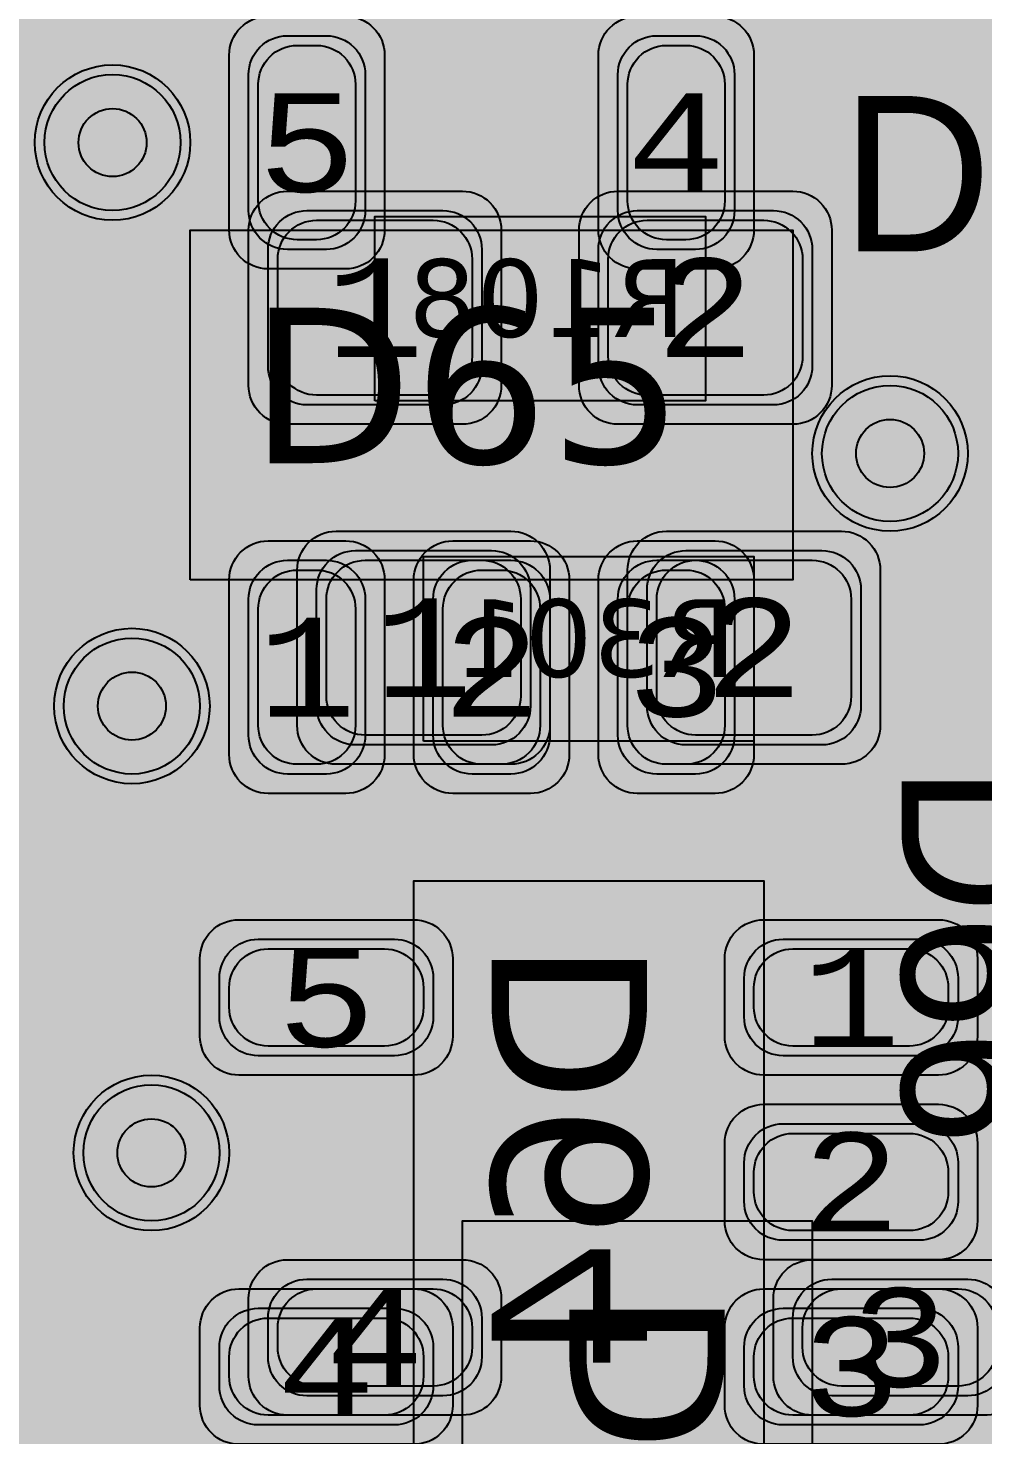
# Model space of a CAD drawing. Extents: x -28 to 199, y -61 to 255.
# Drawn here: x 96.87 to 101.78, y 151.45 to 158.69 of the extents above; entities that cross this region are included whole.
import ezdxf
from ezdxf.enums import TextEntityAlignment as Align

# ---------------------------------------------------------------- set-up
doc = ezdxf.new("R2010")
doc.units = 0
doc.header["$MEASUREMENT"] = 0
for name, color, linetype in [('ASSEMBLY_OUTLINES_BTM', 191, 'CONTINUOUS'), ('ASSEMBLY_OUTLINES_TOP', 102, 'CONTINUOUS'), ('ASSEMBLY_PART_NUMBERS_BTM', 191, 'CONTINUOUS'), ('ASSEMBLY_PART_NUMBERS_TOP', 102, 'CONTINUOUS'), ('ASSEMBLY_REF_DES_BTM', 191, 'CONTINUOUS'), ('ASSEMBLY_REF_DES_TOP', 102, 'CONTINUOUS'), ('DRILL_DRAWING', 21, 'CONTINUOUS'), ('GENERATED_SILKSCREEN_BTM', 255, 'CONTINUOUS'), ('GENERATED_SILKSCREEN_TOP', 140, 'CONTINUOUS'), ('PART_PADS_SMD_BTM', 10, 'CONTINUOUS'), ('PART_PADS_SMD_TOP', 150, 'CONTINUOUS'), ('PIN_NUMBERS_BTM', 8, 'CONTINUOUS'), ('PIN_NUMBERS_TOP', 8, 'CONTINUOUS'), ('PLACEMENT_OUTLINES_BTM', 222, 'CONTINUOUS'), ('PLACEMENT_OUTLINES_TOP', 130, 'CONTINUOUS'), ('PLANE_SHAPES_LAYER_2', 230, 'CONTINUOUS'), ('PLANE_SHAPES_LAYER_3', 81, 'CONTINUOUS'), ('SILKSCREEN_OUTLINES_BTM', 211, 'CONTINUOUS'), ('SILKSCREEN_OUTLINES_TOP', 150, 'CONTINUOUS'), ('SILKSCREEN_REF_DES_TOP', 150, 'CONTINUOUS'), ('SOLDERMASK_PADS_BTM', 12, 'CONTINUOUS'), ('SOLDERMASK_PADS_TOP', 180, 'CONTINUOUS'), ('SOLDERPASTE_PADS_BTM', 12, 'CONTINUOUS'), ('SOLDERPASTE_PADS_TOP', 180, 'CONTINUOUS'), ('TRACES_LAYER_BOTTOM', 10, 'CONTINUOUS'), ('TRACES_LAYER_TOP', 150, 'CONTINUOUS'), ('VIA_HOLES_LAYER_2', 30, 'CONTINUOUS'), ('VIA_HOLES_LAYER_3', 30, 'CONTINUOUS'), ('VIA_HOLES_LAYER_BOTTOM', 30, 'CONTINUOUS'), ('VIA_HOLES_LAYER_TOP', 30, 'CONTINUOUS'), ('VIA_PADS_LAYER_2', 230, 'CONTINUOUS'), ('VIA_PADS_LAYER_3', 81, 'CONTINUOUS'), ('VIA_PADS_LAYER_BOTTOM', 10, 'CONTINUOUS'), ('VIA_PADS_LAYER_TOP', 150, 'CONTINUOUS')]:
    doc.layers.add(name, color=color, linetype=linetype)
doc.styles.add('COURIER_NEW', font='COUR.TTF')
doc.styles.add('VERDANA', font='verdana.TTF')
doc.styles.add('VERIBEST_GERBER_0', font='txt')

msp = doc.modelspace()

# ---------------------------------------------------------------- hatches: boundary and pattern name
at = {"layer": 'PLANE_SHAPES_LAYER_2'}
h = msp.add_hatch(color=256, dxfattribs=at)
h.paths.add_polyline_path([(169.5, 129.25), (149.5, 129.25), (142.25, 122), (142.25, 90.5), (147.5, 90.5), (147.5, 80), (154, 80), (154, 69.25), (131.75, 69.25), (131.75, 73.25), (121.25, 73.25), (121.25, 81), (110.5, 81), (110.5, 125.75), (106.5, 125.75), (106.5, 128.75), (93.5, 128.75), (93.5, 120.25), (91.75, 120.25), (91.75, 121.5), (80, 121.5), (80, 118.25), (73.25, 118.25), (73.25, 124.5), (67.5, 124.5), (67.5, 128), (57.75, 128), (57.75, 120.25), (55.25, 120.25), (55.25, 121.5), (47.5, 121.5), (47.5, 119), (35, 119), (35, 134.75), (32.75, 134.75), (32.75, 159.75), (29.25, 159.75), (29.25, 175.25), (22.5, 175.25), (22.5, 195.25), (17.25, 195.25), (17.25, 198), (22.5, 198), (22.5, 216.5), (40.25, 216.5), (40.25, 235.5), (54.5, 235.5), (54.5, 254), (87.25, 254), (87.25, 236.25), (86.25, 236.25), (86.25, 228.75), (81, 228.75), (81, 218.75), (95.25, 218.75), (95.25, 194.5), (87, 194.5), (87, 172), (131.1, 172), (131.1, 208.75), (115.5, 208.75), (115.5, 213.75), (106.75, 213.75), (106.75, 218.75), (110.25, 222.25), (110.25, 226.25), (142.5, 226.25), (142.5, 221.5), (160.5, 221.5), (160.5, 240.75), (169.5, 240.75)])
h.paths.add_polyline_path([(35.5, 149.5), (41.75, 149.5), (41.75, 152), (39.25, 152), (39.25, 154), (37.75, 154), (37.75, 152), (35.5, 152)], flags=16)
h.paths.add_polyline_path([(37.5, 125.75), (37.5, 128.75), (42.75, 128.75), (42.75, 125.75)], flags=16)
h.paths.add_polyline_path([(52, 127.75), (52, 130.75), (54.25, 130.75), (54.25, 127.75)], flags=16)
h.paths.add_polyline_path([(50.75, 219.5), (50.75, 226.5), (71.75, 226.5), (71.75, 219.5)], flags=16)
h.paths.add_polyline_path([(66.5, 150.75), (66.5, 177.5), (72.25, 177.5), (72.25, 150.75)], flags=16)
h.paths.add_polyline_path([(47.25, 185.25), (73, 185.25), (73, 188.25), (70.25, 188.25), (70.25, 191), (47.25, 191)], flags=16)
h.paths.add_polyline_path([(84.5, 208), (84.5, 212.75), (85, 212.75), (85, 208)], flags=16)
h.paths.add_polyline_path([(61.5, 137.25), (87.75, 137.25), (87.75, 140.5), (84.75, 140.5), (84.75, 143), (61.5, 143)], flags=16)
h.paths.add_polyline_path([(88.75, 127), (88.75, 130), (91, 130), (91, 127)], flags=16)
h.paths.add_polyline_path([(85.5, 130.25), (85.5, 132.5), (91, 132.5), (91, 130.25)], flags=16)
h.paths.add_polyline_path([(108.75, 142.25), (135.75, 142.25), (135.75, 145.75), (132.25, 145.75), (132.25, 149), (108.75, 149)], flags=16)
h.paths.add_polyline_path([(114.25, 126.75), (140.75, 126.75), (140.75, 129.75), (137.25, 129.75), (137.25, 133), (114.25, 133)], flags=16)
h.paths.add_polyline_path([(155.25, 180.25), (166.25, 180.25), (166.25, 186.25), (152.25, 186.25), (152.25, 183), (155.25, 183)], flags=16)
at = {"layer": 'PLANE_SHAPES_LAYER_3'}
h = msp.add_hatch(color=256, dxfattribs=at)
h.paths.add_polyline_path([(169.5, 129.25), (149.5, 129.25), (142.25, 122), (142.25, 90.5), (147.5, 90.5), (147.5, 80), (154, 80), (154, 69.25), (131.75, 69.25), (131.75, 73.25), (121.25, 73.25), (121.25, 81), (110.5, 81), (110.5, 125.75), (106.5, 125.75), (106.5, 128.75), (93.5, 128.75), (93.5, 120.25), (91.75, 120.25), (91.75, 121.5), (80, 121.5), (80, 118.25), (73.25, 118.25), (73.25, 124.5), (67.5, 124.5), (67.5, 127.75), (58.25, 127.75), (58.25, 130.25), (88.75, 130.25), (88.75, 127), (91, 127), (91, 132.5), (55, 132.5), (55, 131.25), (52, 131.25), (52, 127.75), (55, 127.75), (55, 127.25), (57.75, 127.25), (57.75, 120.25), (55.25, 120.25), (55.25, 121.5), (47.5, 121.5), (47.5, 119), (35, 119), (35, 134.75), (32.75, 134.75), (32.75, 159.75), (29.25, 159.75), (29.25, 175.25), (22.5, 175.25), (22.5, 195.25), (17.25, 195.25), (17.25, 198), (22.5, 198), (22.5, 216.5), (40.25, 216.5), (40.25, 235.5), (54.5, 235.5), (54.5, 254), (87.25, 254), (87.25, 236.25), (86.25, 236.25), (86.25, 228.75), (81, 228.75), (81, 218.75), (95.25, 218.75), (95.25, 194.5), (87, 194.5), (87, 172), (131.1, 172), (131.1, 208.75), (115.5, 208.75), (115.5, 213.75), (106.75, 213.75), (106.75, 218.75), (110.25, 222.25), (110.25, 226.25), (142.5, 226.25), (142.5, 221.5), (160.5, 221.5), (160.5, 240.75), (169.5, 240.75)])
h.paths.add_polyline_path([(35.5, 149.5), (41.75, 149.5), (41.75, 152), (39.25, 152), (39.25, 154), (37.75, 154), (37.75, 152), (35.5, 152)], flags=16)
h.paths.add_polyline_path([(37.5, 125.75), (37.5, 128.75), (42.75, 128.75), (42.75, 125.75)], flags=16)
h.paths.add_polyline_path([(50.75, 219.5), (50.75, 226.5), (71.75, 226.5), (71.75, 219.5)], flags=16)
h.paths.add_polyline_path([(66.5, 150.75), (66.5, 177.5), (72.25, 177.5), (72.25, 150.75)], flags=16)
h.paths.add_polyline_path([(47.25, 185.25), (73, 185.25), (73, 188.25), (70.25, 188.25), (70.25, 191), (47.25, 191)], flags=16)
h.paths.add_polyline_path([(84.5, 208), (84.5, 212.75), (85, 212.75), (85, 208)], flags=16)
h.paths.add_polyline_path([(61.5, 137.25), (87.75, 137.25), (87.75, 140.5), (84.75, 140.5), (84.75, 143), (61.5, 143)], flags=16)
h.paths.add_polyline_path([(108.75, 142.25), (135.75, 142.25), (135.75, 145.75), (132.25, 145.75), (132.25, 149), (108.75, 149)], flags=16)
h.paths.add_polyline_path([(114.25, 126.75), (140.75, 126.75), (140.75, 129.75), (137.25, 129.75), (137.25, 133), (114.25, 133)], flags=16)
h.paths.add_polyline_path([(155.25, 180.25), (166.25, 180.25), (166.25, 186.25), (152.25, 186.25), (152.25, 183), (155.25, 183)], flags=16)
at = {"layer": 'VIA_HOLES_LAYER_2'}
h = msp.add_hatch(color=256, dxfattribs=at)
edge = h.paths.add_edge_path()
edge.add_arc((97.3, 158.1), 0.175, 0, 360)
h = msp.add_hatch(color=256, dxfattribs=at)
edge = h.paths.add_edge_path()
edge.add_arc((101.3, 156.5), 0.175, 0, 360)
h = msp.add_hatch(color=256, dxfattribs=at)
edge = h.paths.add_edge_path()
edge.add_arc((97.4, 155.2), 0.175, 0, 360)
h = msp.add_hatch(color=256, dxfattribs=at)
edge = h.paths.add_edge_path()
edge.add_arc((97.5, 152.9), 0.175, 0, 360)
at = {"layer": 'VIA_HOLES_LAYER_3'}
h = msp.add_hatch(color=256, dxfattribs=at)
edge = h.paths.add_edge_path()
edge.add_arc((97.3, 158.1), 0.175, 0, 360)
h = msp.add_hatch(color=256, dxfattribs=at)
edge = h.paths.add_edge_path()
edge.add_arc((101.3, 156.5), 0.175, 0, 360)
h = msp.add_hatch(color=256, dxfattribs=at)
edge = h.paths.add_edge_path()
edge.add_arc((97.4, 155.2), 0.175, 0, 360)
h = msp.add_hatch(color=256, dxfattribs=at)
edge = h.paths.add_edge_path()
edge.add_arc((97.5, 152.9), 0.175, 0, 360)
at = {"layer": 'VIA_HOLES_LAYER_BOTTOM'}
h = msp.add_hatch(color=256, dxfattribs=at)
edge = h.paths.add_edge_path()
edge.add_arc((97.3, 158.1), 0.175, 0, 360)
h = msp.add_hatch(color=256, dxfattribs=at)
edge = h.paths.add_edge_path()
edge.add_arc((101.3, 156.5), 0.175, 0, 360)
h = msp.add_hatch(color=256, dxfattribs=at)
edge = h.paths.add_edge_path()
edge.add_arc((97.4, 155.2), 0.175, 0, 360)
h = msp.add_hatch(color=256, dxfattribs=at)
edge = h.paths.add_edge_path()
edge.add_arc((97.5, 152.9), 0.175, 0, 360)
at = {"layer": 'VIA_HOLES_LAYER_TOP'}
h = msp.add_hatch(color=256, dxfattribs=at)
edge = h.paths.add_edge_path()
edge.add_arc((97.3, 158.1), 0.175, 0, 360)
h = msp.add_hatch(color=256, dxfattribs=at)
edge = h.paths.add_edge_path()
edge.add_arc((101.3, 156.5), 0.175, 0, 360)
h = msp.add_hatch(color=256, dxfattribs=at)
edge = h.paths.add_edge_path()
edge.add_arc((97.4, 155.2), 0.175, 0, 360)
h = msp.add_hatch(color=256, dxfattribs=at)
edge = h.paths.add_edge_path()
edge.add_arc((97.5, 152.9), 0.175, 0, 360)

# ---------------------------------------------------------------- linework, layer by layer
at = {"layer": 'ASSEMBLY_OUTLINES_BTM'}
for points in [[(98.65, 156.77), (98.65, 157.72), (100.35, 157.72), (100.35, 156.77)], [(98.9, 155.02), (98.9, 155.97), (100.6, 155.97), (100.6, 155.02)]]:
    msp.add_lwpolyline(points, close=True, dxfattribs=at)
at = {"layer": 'ASSEMBLY_OUTLINES_BTM', "const_width": 0.1}
msp.add_lwpolyline([(98.85, 151.2), (98.85, 154.3), (100.65, 154.3), (100.65, 151.2)], close=True, dxfattribs=at)
at = {"layer": 'ASSEMBLY_OUTLINES_TOP', "const_width": 0.1}
for points in [[(97.7, 155.85), (97.7, 157.65), (100.8, 157.65), (100.8, 155.85)], [(99.1, 149.45), (99.1, 152.55), (100.9, 152.55), (100.9, 149.45)]]:
    msp.add_lwpolyline(points, close=True, dxfattribs=at)
at = {"layer": 'GENERATED_SILKSCREEN_BTM', "const_width": 0.15}
for points in [[(99.783844, 157.720005, 1.1642e-05), (99.783836, 157.719995), (99.216164, 157.719995, 1.1642e-05), (99.216156, 157.720005), (99.783844, 157.720005)], [(99.792098, 156.769995), (99.207902, 156.769995, 1.22306e-05), (99.207911, 156.770005), (99.792089, 156.770005, 1.22306e-05), (99.792098, 156.769995)], [(100.033844, 155.970005, 1.1642e-05), (100.033836, 155.969995), (99.466164, 155.969995, 1.1642e-05), (99.466156, 155.970005), (100.033844, 155.970005)], [(100.042098, 155.019995), (99.457902, 155.019995, 1.22306e-05), (99.457911, 155.020005), (100.042089, 155.020005, 1.22306e-05), (100.042098, 155.019995)], [(100.650005, 154.056176, 9.7912e-06), (100.649995, 154.056172), (100.649995, 154.299995), (98.850005, 154.299995), (98.850005, 154.056172, 9.7912e-06), (98.849995, 154.056176), (98.849995, 154.3, -0.4142135624), (98.85, 154.300005), (100.65, 154.300005, -0.4142135624), (100.650005, 154.3), (100.650005, 154.056176)], [(98.850005, 152.156172, 9.7912e-06), (98.849995, 152.156176), (98.849995, 153.343824, 9.7912e-06), (98.850005, 153.343828), (98.850005, 152.156172)], [(100.650005, 153.106176, 9.7912e-06), (100.649995, 153.106172), (100.649995, 153.343828, 9.7912e-06), (100.650005, 153.343824), (100.650005, 153.106176)], [(100.650005, 152.156176, 9.7912e-06), (100.649995, 152.156172), (100.649995, 152.393828, 9.7912e-06), (100.650005, 152.393824), (100.650005, 152.156176)], [(100.650005, 151.2, -0.4142135624), (100.65, 151.199995), (98.85, 151.199995, -0.4142135624), (98.849995, 151.2), (98.849995, 151.443824, 9.7912e-06), (98.850005, 151.443828), (98.850005, 151.200005), (100.649995, 151.200005), (100.649995, 151.443828, 9.7912e-06), (100.650005, 151.443824), (100.650005, 151.2)]]:
    msp.add_lwpolyline(points, format="xyb", dxfattribs=at)
for points in [[(101.842, 153.9704), (101.8436, 153.9648), (101.8428, 153.9592), (101.8396, 153.9544), (101.8348, 153.9512), (101.8292, 153.9496), (101.8236, 153.9488), (101.8188, 153.9504), (101.8148, 153.9552), (101.3836, 154.7224), (101.382, 154.7264), (101.382, 154.7296), (101.382, 154.7328), (101.3836, 154.736), (101.386, 154.7408), (101.3892, 154.744), (101.3932, 154.7456), (101.3972, 154.7464), (101.9372, 154.7464)], [(101.9372, 154.7136), (101.4244, 154.7136), (101.842, 153.9704)]]:
    msp.add_lwpolyline(points, dxfattribs=at)
at = {"layer": 'GENERATED_SILKSCREEN_TOP', "const_width": 0.15}
for points in [[(101.588, 158.3232), (101.584, 158.3248), (101.5808, 158.3256), (101.5776, 158.3264), (101.1728, 158.3264), (101.1672, 158.3248), (101.1624, 158.3208), (101.1584, 158.316), (101.1568, 158.3104), (101.1568, 157.5424), (101.1584, 157.536), (101.1624, 157.532), (101.1672, 157.5272), (101.1728, 157.5264), (101.5776, 157.5264), (101.5808, 157.5264), (101.5824, 157.5272), (101.584, 157.528), (101.588, 157.5296), (101.7232, 157.6392), (101.7256, 157.6424), (101.7264, 157.644), (101.728, 157.648), (101.7288, 157.652), (101.7288, 158.2008), (101.728, 158.2048), (101.7264, 158.2072), (101.7264, 158.2096), (101.7256, 158.2104), (101.724, 158.2112), (101.7232, 158.2128), (101.588, 158.3232)], [(101.1904, 158.2936), (101.572, 158.2936), (101.6968, 158.1928), (101.6968, 157.66), (101.572, 157.5592), (101.1904, 157.5592), (101.1904, 158.2936)], [(102.1472, 154.7924), (101.3792, 154.7924), (101.3728, 154.7908), (101.3688, 154.786), (101.3648, 154.782), (101.3632, 154.7764), (101.3632, 154.3716), (101.3632, 154.3684), (101.364, 154.3668), (101.3648, 154.3644), (101.3664, 154.3612), (101.476, 154.226), (101.4792, 154.2236), (101.4808, 154.2228), (101.4848, 154.2212), (101.4888, 154.2204), (102.0376, 154.2204)], [(102.1304, 154.7588), (102.1304, 154.3772), (102.0296, 154.2524), (101.4968, 154.2524), (101.396, 154.3772), (101.396, 154.7588), (102.1304, 154.7588)], [(102.0296, 154.0028), (101.7424, 154.0028), (101.8312, 153.894), (101.832, 153.8908), (101.8328, 153.8892), (101.8328, 153.8884), (101.8336, 153.8884), (101.8344, 153.8844), (101.8344, 153.6148), (101.8336, 153.6116), (101.8328, 153.6108), (101.8328, 153.61), (101.832, 153.6076), (101.8312, 153.6044), (101.7224, 153.47), (101.7208, 153.4692), (101.7192, 153.4676), (101.7184, 153.4668), (101.7168, 153.4668), (101.7112, 153.4652), (101.7088, 153.4644), (101.4888, 153.4644), (101.4848, 153.4652), (101.4816, 153.4668), (101.4784, 153.4676), (101.476, 153.47), (101.3664, 153.6044), (101.3648, 153.6084), (101.364, 153.6092), (101.364, 153.6108), (101.364, 153.6124), (101.3632, 153.6132), (101.3632, 153.6148), (101.3632, 153.8844), (101.364, 153.8876), (101.3648, 153.8908), (101.3664, 153.894), (101.476, 154.0284), (101.4776, 154.03), (101.4784, 154.0316), (101.4808, 154.0332), (101.4864, 154.0348), (101.4888, 154.0356), (102.0376, 154.0356)], [(101.7008, 154.0028), (101.4968, 154.0028), (101.396, 153.8796), (101.396, 153.6212), (101.4968, 153.4964), (101.7008, 153.4964), (101.8024, 153.6212), (101.8024, 153.8796), (101.7008, 154.0028)], [(102.0296, 153.2468), (101.7424, 153.2468), (101.8312, 153.138), (101.832, 153.1348), (101.8328, 153.1332), (101.8328, 153.1324), (101.8336, 153.1324), (101.8344, 153.1284), (101.8344, 152.8588), (101.8336, 152.8556), (101.8328, 152.8548), (101.8328, 152.854), (101.832, 152.8516), (101.8312, 152.8484), (101.7224, 152.714), (101.7208, 152.7132), (101.7192, 152.7116), (101.7184, 152.7108), (101.7168, 152.7108), (101.7112, 152.7092), (101.7088, 152.7084), (101.4888, 152.7084), (101.4848, 152.7092), (101.4816, 152.7108), (101.4784, 152.7116), (101.476, 152.714), (101.3664, 152.8484), (101.3648, 152.8524), (101.364, 152.8532), (101.364, 152.8548), (101.364, 152.8564), (101.3632, 152.8572), (101.3632, 152.8588), (101.3632, 153.1284), (101.364, 153.1316), (101.3648, 153.1348), (101.3664, 153.138), (101.476, 153.2724), (101.4776, 153.274), (101.4784, 153.2756), (101.4808, 153.2772), (101.4864, 153.2788), (101.4888, 153.2796), (102.0376, 153.2796)], [(101.7008, 153.2468), (101.4968, 153.2468), (101.396, 153.1236), (101.396, 152.8652), (101.4968, 152.7404), (101.7008, 152.7404), (101.8024, 152.8652), (101.8024, 153.1236), (101.7008, 153.2468)]]:
    msp.add_lwpolyline(points, dxfattribs=at)
for points in [[(97.943828, 157.649995), (97.700005, 157.649995), (97.700005, 155.850005), (97.943828, 155.850005, 9.7912e-06), (97.943824, 155.849995), (97.7, 155.849995, -0.4142135624), (97.699995, 155.85), (97.699995, 157.65, -0.4142135624), (97.7, 157.650005), (97.943824, 157.650005, 9.7912e-06), (97.943828, 157.649995)], [(99.843828, 157.649995), (98.656172, 157.649995, 9.7912e-06), (98.656176, 157.650005), (99.843824, 157.650005, 9.7912e-06), (99.843828, 157.649995)], [(100.800005, 155.85, -0.4142135624), (100.8, 155.849995), (100.556176, 155.849995, 9.7912e-06), (100.556172, 155.850005), (100.799995, 155.850005), (100.799995, 157.649995), (100.556172, 157.649995, 9.7912e-06), (100.556176, 157.650005), (100.8, 157.650005, -0.4142135624), (100.800005, 157.65), (100.800005, 155.85)], [(98.893828, 155.850005, 9.7912e-06), (98.893824, 155.849995), (98.656176, 155.849995, 9.7912e-06), (98.656172, 155.850005), (98.893828, 155.850005)], [(99.843828, 155.850005, 9.7912e-06), (99.843824, 155.849995), (99.606176, 155.849995, 9.7912e-06), (99.606172, 155.850005), (99.843828, 155.850005)], [(100.900005, 152.306176, 9.7912e-06), (100.899995, 152.306172), (100.899995, 152.549995), (99.100005, 152.549995), (99.100005, 152.306172, 9.7912e-06), (99.099995, 152.306176), (99.099995, 152.55, -0.4142135624), (99.1, 152.550005), (100.9, 152.550005, -0.4142135624), (100.900005, 152.55), (100.900005, 152.306176)], [(99.100005, 150.406172, 9.7912e-06), (99.099995, 150.406176), (99.099995, 151.593824, 9.7912e-06), (99.100005, 151.593828), (99.100005, 150.406172)], [(100.900005, 151.356176, 9.7912e-06), (100.899995, 151.356172), (100.899995, 151.593828, 9.7912e-06), (100.900005, 151.593824), (100.900005, 151.356176)]]:
    msp.add_lwpolyline(points, format="xyb", dxfattribs=at)
at = {"layer": 'PART_PADS_SMD_BTM'}
for points in [[(98.1, 157.55, -0.4142135624), (98.3, 157.75), (99, 157.75, -0.4142135624), (99.2, 157.55), (99.2, 156.95, -0.4142135624), (99, 156.75), (98.3, 156.75, -0.4142135624), (98.1, 156.95)], [(99.8, 157.55, -0.4142135624), (100, 157.75), (100.7, 157.75, -0.4142135624), (100.9, 157.55), (100.9, 156.95, -0.4142135624), (100.7, 156.75), (100, 156.75, -0.4142135624), (99.8, 156.95)], [(98.35, 155.8, -0.4142135624), (98.55, 156), (99.25, 156, -0.4142135624), (99.45, 155.8), (99.45, 155.2, -0.4142135624), (99.25, 155), (98.55, 155, -0.4142135624), (98.35, 155.2)], [(100.05, 155.8, -0.4142135624), (100.25, 156), (100.95, 156, -0.4142135624), (101.15, 155.8), (101.15, 155.2, -0.4142135624), (100.95, 155), (100.25, 155, -0.4142135624), (100.05, 155.2)], [(98.95, 153.6, -0.4142135624), (98.75, 153.4), (98.05, 153.4, -0.4142135624), (97.85, 153.6), (97.85, 153.8, -0.4142135624), (98.05, 154), (98.75, 154, -0.4142135624), (98.95, 153.8)], [(101.65, 153.6, -0.4142135624), (101.45, 153.4), (100.75, 153.4, -0.4142135624), (100.55, 153.6), (100.55, 153.8, -0.4142135624), (100.75, 154), (101.45, 154, -0.4142135624), (101.65, 153.8)], [(101.65, 152.65, -0.4142135624), (101.45, 152.45), (100.75, 152.45, -0.4142135624), (100.55, 152.65), (100.55, 152.85, -0.4142135624), (100.75, 153.05), (101.45, 153.05, -0.4142135624), (101.65, 152.85)], [(98.95, 151.7, -0.4142135624), (98.75, 151.5), (98.05, 151.5, -0.4142135624), (97.85, 151.7), (97.85, 151.9, -0.4142135624), (98.05, 152.1), (98.75, 152.1, -0.4142135624), (98.95, 151.9)], [(101.65, 151.7, -0.4142135624), (101.45, 151.5), (100.75, 151.5, -0.4142135624), (100.55, 151.7), (100.55, 151.9, -0.4142135624), (100.75, 152.1), (101.45, 152.1, -0.4142135624), (101.65, 151.9)]]:
    msp.add_lwpolyline(points, format="xyb", close=True, dxfattribs=at)
at = {"layer": 'PART_PADS_SMD_TOP'}
for points in [[(98.2, 157.55, -0.4142135624), (98, 157.75), (98, 158.45, -0.4142135624), (98.2, 158.65), (98.4, 158.65, -0.4142135624), (98.6, 158.45), (98.6, 157.75, -0.4142135624), (98.4, 157.55)], [(100.1, 157.55, -0.4142135624), (99.9, 157.75), (99.9, 158.45, -0.4142135624), (100.1, 158.65), (100.3, 158.65, -0.4142135624), (100.5, 158.45), (100.5, 157.75, -0.4142135624), (100.3, 157.55)], [(98.2, 154.85, -0.4142135624), (98, 155.05), (98, 155.75, -0.4142135624), (98.2, 155.95), (98.4, 155.95, -0.4142135624), (98.6, 155.75), (98.6, 155.05, -0.4142135624), (98.4, 154.85)], [(99.15, 154.85, -0.4142135624), (98.95, 155.05), (98.95, 155.75, -0.4142135624), (99.15, 155.95), (99.35, 155.95, -0.4142135624), (99.55, 155.75), (99.55, 155.05, -0.4142135624), (99.35, 154.85)], [(100.1, 154.85, -0.4142135624), (99.9, 155.05), (99.9, 155.75, -0.4142135624), (100.1, 155.95), (100.3, 155.95, -0.4142135624), (100.5, 155.75), (100.5, 155.05, -0.4142135624), (100.3, 154.85)], [(99.2, 151.85, -0.4142135624), (99, 151.65), (98.3, 151.65, -0.4142135624), (98.1, 151.85), (98.1, 152.05, -0.4142135624), (98.3, 152.25), (99, 152.25, -0.4142135624), (99.2, 152.05)], [(101.9, 151.85, -0.4142135624), (101.7, 151.65), (101, 151.65, -0.4142135624), (100.8, 151.85), (100.8, 152.05, -0.4142135624), (101, 152.25), (101.7, 152.25, -0.4142135624), (101.9, 152.05)]]:
    msp.add_lwpolyline(points, format="xyb", close=True, dxfattribs=at)
at = {"layer": 'PLACEMENT_OUTLINES_BTM'}
for points in [[(98.65, 156.77), (98.65, 157.72), (100.35, 157.72), (100.35, 156.77)], [(98.9, 155.02), (98.9, 155.97), (100.6, 155.97), (100.6, 155.02)], [(98.85, 151.2), (98.85, 154.3), (100.65, 154.3), (100.65, 151.2)]]:
    msp.add_lwpolyline(points, close=True, dxfattribs=at)
at = {"layer": 'PLACEMENT_OUTLINES_TOP'}
for points in [[(97.7, 155.85), (97.7, 157.65), (100.8, 157.65), (100.8, 155.85)], [(99.1, 149.45), (99.1, 152.55), (100.9, 152.55), (100.9, 149.45)]]:
    msp.add_lwpolyline(points, close=True, dxfattribs=at)
at = {"layer": 'SILKSCREEN_OUTLINES_BTM'}
for points in [[(98.65, 156.77), (98.65, 157.72), (100.35, 157.72), (100.35, 156.77)], [(98.9, 155.02), (98.9, 155.97), (100.6, 155.97), (100.6, 155.02)], [(98.85, 151.2), (98.85, 154.3), (100.65, 154.3), (100.65, 151.2)]]:
    msp.add_lwpolyline(points, close=True, dxfattribs=at)
at = {"layer": 'SILKSCREEN_OUTLINES_TOP'}
for points in [[(97.7, 155.85), (97.7, 157.65), (100.8, 157.65), (100.8, 155.85)], [(99.1, 149.45), (99.1, 152.55), (100.9, 152.55), (100.9, 149.45)]]:
    msp.add_lwpolyline(points, close=True, dxfattribs=at)
at = {"layer": 'SOLDERMASK_PADS_BTM'}
for points in [[(98, 157.65, -0.4142135624), (98.2, 157.85), (99.1, 157.85, -0.4142135624), (99.3, 157.65), (99.3, 156.85, -0.4142135624), (99.1, 156.65), (98.2, 156.65, -0.4142135624), (98, 156.85)], [(99.7, 157.65, -0.4142135624), (99.9, 157.85), (100.8, 157.85, -0.4142135624), (101, 157.65), (101, 156.85, -0.4142135624), (100.8, 156.65), (99.9, 156.65, -0.4142135624), (99.7, 156.85)], [(98.25, 155.9, -0.4142135624), (98.45, 156.1), (99.35, 156.1, -0.4142135624), (99.55, 155.9), (99.55, 155.1, -0.4142135624), (99.35, 154.9), (98.45, 154.9, -0.4142135624), (98.25, 155.1)], [(99.95, 155.9, -0.4142135624), (100.15, 156.1), (101.05, 156.1, -0.4142135624), (101.25, 155.9), (101.25, 155.1, -0.4142135624), (101.05, 154.9), (100.15, 154.9, -0.4142135624), (99.95, 155.1)], [(99.05, 153.5, -0.4142135624), (98.85, 153.3), (97.95, 153.3, -0.4142135624), (97.75, 153.5), (97.75, 153.9, -0.4142135624), (97.95, 154.1), (98.85, 154.1, -0.4142135624), (99.05, 153.9)], [(101.75, 153.5, -0.4142135624), (101.55, 153.3), (100.65, 153.3, -0.4142135624), (100.45, 153.5), (100.45, 153.9, -0.4142135624), (100.65, 154.1), (101.55, 154.1, -0.4142135624), (101.75, 153.9)], [(101.75, 152.55, -0.4142135624), (101.55, 152.35), (100.65, 152.35, -0.4142135624), (100.45, 152.55), (100.45, 152.95, -0.4142135624), (100.65, 153.15), (101.55, 153.15, -0.4142135624), (101.75, 152.95)], [(99.05, 151.6, -0.4142135624), (98.85, 151.4), (97.95, 151.4, -0.4142135624), (97.75, 151.6), (97.75, 152, -0.4142135624), (97.95, 152.2), (98.85, 152.2, -0.4142135624), (99.05, 152)], [(101.75, 151.6, -0.4142135624), (101.55, 151.4), (100.65, 151.4, -0.4142135624), (100.45, 151.6), (100.45, 152, -0.4142135624), (100.65, 152.2), (101.55, 152.2, -0.4142135624), (101.75, 152)]]:
    msp.add_lwpolyline(points, format="xyb", close=True, dxfattribs=at)
at = {"layer": 'SOLDERMASK_PADS_TOP'}
for points in [[(98.1, 157.45, -0.4142135624), (97.9, 157.65), (97.9, 158.55, -0.4142135624), (98.1, 158.75), (98.5, 158.75, -0.4142135624), (98.7, 158.55), (98.7, 157.65, -0.4142135624), (98.5, 157.45)], [(100, 157.45, -0.4142135624), (99.8, 157.65), (99.8, 158.55, -0.4142135624), (100, 158.75), (100.4, 158.75, -0.4142135624), (100.6, 158.55), (100.6, 157.65, -0.4142135624), (100.4, 157.45)], [(98.1, 154.75, -0.4142135624), (97.9, 154.95), (97.9, 155.85, -0.4142135624), (98.1, 156.05), (98.5, 156.05, -0.4142135624), (98.7, 155.85), (98.7, 154.95, -0.4142135624), (98.5, 154.75)], [(99.05, 154.75, -0.4142135624), (98.85, 154.95), (98.85, 155.85, -0.4142135624), (99.05, 156.05), (99.45, 156.05, -0.4142135624), (99.65, 155.85), (99.65, 154.95, -0.4142135624), (99.45, 154.75)], [(100, 154.75, -0.4142135624), (99.8, 154.95), (99.8, 155.85, -0.4142135624), (100, 156.05), (100.4, 156.05, -0.4142135624), (100.6, 155.85), (100.6, 154.95, -0.4142135624), (100.4, 154.75)], [(99.3, 151.75, -0.4142135624), (99.1, 151.55), (98.2, 151.55, -0.4142135624), (98, 151.75), (98, 152.15, -0.4142135624), (98.2, 152.35), (99.1, 152.35, -0.4142135624), (99.3, 152.15)], [(102, 151.75, -0.4142135624), (101.8, 151.55), (100.9, 151.55, -0.4142135624), (100.7, 151.75), (100.7, 152.15, -0.4142135624), (100.9, 152.35), (101.8, 152.35, -0.4142135624), (102, 152.15)]]:
    msp.add_lwpolyline(points, format="xyb", close=True, dxfattribs=at)
at = {"layer": 'SOLDERPASTE_PADS_BTM'}
for points in [[(98.15, 157.5, -0.4142135624), (98.35, 157.7), (98.95, 157.7, -0.4142135624), (99.15, 157.5), (99.15, 157, -0.4142135624), (98.95, 156.8), (98.35, 156.8, -0.4142135624), (98.15, 157)], [(99.85, 157.5, -0.4142135624), (100.05, 157.7), (100.65, 157.7, -0.4142135624), (100.85, 157.5), (100.85, 157, -0.4142135624), (100.65, 156.8), (100.05, 156.8, -0.4142135624), (99.85, 157)], [(98.4, 155.75, -0.4142135624), (98.6, 155.95), (99.2, 155.95, -0.4142135624), (99.4, 155.75), (99.4, 155.25, -0.4142135624), (99.2, 155.05), (98.6, 155.05, -0.4142135624), (98.4, 155.25)], [(100.1, 155.75, -0.4142135624), (100.3, 155.95), (100.9, 155.95, -0.4142135624), (101.1, 155.75), (101.1, 155.25, -0.4142135624), (100.9, 155.05), (100.3, 155.05, -0.4142135624), (100.1, 155.25)], [(98.9, 153.65, -0.4142135624), (98.7, 153.45), (98.1, 153.45, -0.4142135624), (97.9, 153.65), (97.9, 153.75, -0.4142135624), (98.1, 153.95), (98.7, 153.95, -0.4142135624), (98.9, 153.75)], [(101.6, 153.65, -0.4142135624), (101.4, 153.45), (100.8, 153.45, -0.4142135624), (100.6, 153.65), (100.6, 153.75, -0.4142135624), (100.8, 153.95), (101.4, 153.95, -0.4142135624), (101.6, 153.75)], [(101.6, 152.7, -0.4142135624), (101.4, 152.5), (100.8, 152.5, -0.4142135624), (100.6, 152.7), (100.6, 152.8, -0.4142135624), (100.8, 153), (101.4, 153, -0.4142135624), (101.6, 152.8)], [(98.9, 151.75, -0.4142135624), (98.7, 151.55), (98.1, 151.55, -0.4142135624), (97.9, 151.75), (97.9, 151.85, -0.4142135624), (98.1, 152.05), (98.7, 152.05, -0.4142135624), (98.9, 151.85)], [(101.6, 151.75, -0.4142135624), (101.4, 151.55), (100.8, 151.55, -0.4142135624), (100.6, 151.75), (100.6, 151.85, -0.4142135624), (100.8, 152.05), (101.4, 152.05, -0.4142135624), (101.6, 151.85)]]:
    msp.add_lwpolyline(points, format="xyb", close=True, dxfattribs=at)
at = {"layer": 'SOLDERPASTE_PADS_TOP'}
for points in [[(98.25, 157.6, -0.4142135624), (98.05, 157.8), (98.05, 158.4, -0.4142135624), (98.25, 158.6), (98.35, 158.6, -0.4142135624), (98.55, 158.4), (98.55, 157.8, -0.4142135624), (98.35, 157.6)], [(100.15, 157.6, -0.4142135624), (99.95, 157.8), (99.95, 158.4, -0.4142135624), (100.15, 158.6), (100.25, 158.6, -0.4142135624), (100.45, 158.4), (100.45, 157.8, -0.4142135624), (100.25, 157.6)], [(98.25, 154.9, -0.4142135624), (98.05, 155.1), (98.05, 155.7, -0.4142135624), (98.25, 155.9), (98.35, 155.9, -0.4142135624), (98.55, 155.7), (98.55, 155.1, -0.4142135624), (98.35, 154.9)], [(99.2, 154.9, -0.4142135624), (99, 155.1), (99, 155.7, -0.4142135624), (99.2, 155.9), (99.3, 155.9, -0.4142135624), (99.5, 155.7), (99.5, 155.1, -0.4142135624), (99.3, 154.9)], [(100.15, 154.9, -0.4142135624), (99.95, 155.1), (99.95, 155.7, -0.4142135624), (100.15, 155.9), (100.25, 155.9, -0.4142135624), (100.45, 155.7), (100.45, 155.1, -0.4142135624), (100.25, 154.9)], [(99.15, 151.9, -0.4142135624), (98.95, 151.7), (98.35, 151.7, -0.4142135624), (98.15, 151.9), (98.15, 152, -0.4142135624), (98.35, 152.2), (98.95, 152.2, -0.4142135624), (99.15, 152)], [(101.85, 151.9, -0.4142135624), (101.65, 151.7), (101.05, 151.7, -0.4142135624), (100.85, 151.9), (100.85, 152, -0.4142135624), (101.05, 152.2), (101.65, 152.2, -0.4142135624), (101.85, 152)]]:
    msp.add_lwpolyline(points, format="xyb", close=True, dxfattribs=at)
at = {"layer": 'TRACES_LAYER_BOTTOM'}
for points, const_width in [([(98.65, 157.25), (98.65, 159.274531), (97.492672, 160.431859), (92.021864, 160.431859), (82.3, 150.709995), (82.3, 149.8)], 0.35), ([(114.5, 151.85), (113.862709, 152.487291), (113.862709, 152.537291), (113.330241, 153.069759), (110.813693, 153.069759), (109.496057, 151.752123), (105.423931, 151.752123), (102.25, 154.926054), (102.25, 157.436368), (101.183164, 158.503204), (99.289334, 158.503204), (99.109729, 158.323599), (99.109729, 157.25), (98.65, 157.25)], 0.35), ([(97.3, 158.1), (95.7, 158.1), (95, 157.4), (95, 157.35)], 0.35), ([(97.3, 158.1), (97.3, 157.05), (98.85, 155.5), (98.9, 155.5)], 0.35), ([(100.6, 155.5), (100.6, 156.277), (100.546, 156.277), (100.35, 156.473), (100.35, 157.25)], 0.35), ([(98.4, 153.7), (98.4, 154.095819), (98.9, 154.595819), (98.9, 155.5)], 0.35), ([(101.1, 153.7), (101.1, 154.361626), (100.6, 154.861626), (100.6, 155.5)], 0.35), ([(98.4, 151.8), (97.573, 151.8), (96.48203, 152.89097), (96.48203, 154.28203), (97.4, 155.2)], 0.35), ([(98.4, 153.7), (98.15, 153.7), (97.5, 153.05), (97.5, 152.9)], 0.35), ([(101.1, 152.75), (103.427, 152.75), (104.65, 151.527), (104.65, 150.75)], 0.35), ([(101.1, 151.8), (102.4, 151.8), (102.5, 151.9)], 0.35), ([(94.6, 149.7), (94.008644, 150.291356), (94.008644, 150.882402), (94.56534, 151.439098), (96.706108, 151.439098), (97.073, 151.072206), (97.073, 147.25559), (97.77859, 146.55), (99.4, 146.55)], 0.254)]:
    msp.add_lwpolyline(points, dxfattribs=dict(at, const_width=const_width))
at = {"layer": 'TRACES_LAYER_TOP'}
for points, const_width in [([(97.3, 159.1), (99.45, 159.1), (100.2, 158.35), (100.2, 158.1)], 0.35), ([(97.3, 158.1), (96.45, 157.25), (94.85, 157.25)], 0.254), ([(98.3, 158.1), (97.3, 158.1)], 0.254), ([(100.2, 155.4), (100.2, 155.65), (101.05, 156.5), (101.3, 156.5)], 0.254), ([(97.4, 155.2), (97.6, 155.4), (98.3, 155.4)], 0.254), ([(98.65, 153.280327), (98.659461, 153.280327), (99.25, 153.870866), (99.25, 155.4)], 0.35), ([(98.65, 153.280327), (97.680327, 154.25), (95.1, 154.25)], 0.35), ([(98.65, 153.280327), (98.65, 151.95)], 0.35), ([(98.65, 150.05), (98.4, 150.05), (97.5, 150.95), (97.5, 152.9)], 0.35), ([(102.5, 151.9), (102.45, 151.95), (101.35, 151.95)], 0.35)]:
    msp.add_lwpolyline(points, dxfattribs=dict(at, const_width=const_width))
at = {"layer": 'VIA_HOLES_LAYER_2'}
for centre in [(97.3, 158.1), (101.3, 156.5), (97.4, 155.2), (97.5, 152.9)]:
    msp.add_circle(centre, 0.175, dxfattribs=at)
at = {"layer": 'VIA_HOLES_LAYER_3'}
for centre in [(97.3, 158.1), (101.3, 156.5), (97.4, 155.2), (97.5, 152.9)]:
    msp.add_circle(centre, 0.175, dxfattribs=at)
at = {"layer": 'VIA_HOLES_LAYER_BOTTOM'}
for centre in [(97.3, 158.1), (101.3, 156.5), (97.4, 155.2), (97.5, 152.9)]:
    msp.add_circle(centre, 0.175, dxfattribs=at)
at = {"layer": 'VIA_HOLES_LAYER_TOP'}
for centre in [(97.3, 158.1), (101.3, 156.5), (97.4, 155.2), (97.5, 152.9)]:
    msp.add_circle(centre, 0.175, dxfattribs=at)
at = {"layer": 'VIA_PADS_LAYER_2'}
for centre in [(97.3, 158.1), (101.3, 156.5), (97.4, 155.2), (97.5, 152.9)]:
    msp.add_circle(centre, 0.4, dxfattribs=at)
at = {"layer": 'VIA_PADS_LAYER_3'}
for centre in [(97.3, 158.1), (101.3, 156.5), (97.4, 155.2), (97.5, 152.9)]:
    msp.add_circle(centre, 0.4, dxfattribs=at)
at = {"layer": 'VIA_PADS_LAYER_BOTTOM'}
for centre in [(97.3, 158.1), (101.3, 156.5), (97.4, 155.2), (97.5, 152.9)]:
    msp.add_circle(centre, 0.35, dxfattribs=at)
at = {"layer": 'VIA_PADS_LAYER_TOP'}
for centre in [(97.3, 158.1), (101.3, 156.5), (97.4, 155.2), (97.5, 152.9)]:
    msp.add_circle(centre, 0.35, dxfattribs=at)

# ---------------------------------------------------------------- texts
at = {"layer": 'ASSEMBLY_PART_NUMBERS_BTM', "style": 'VERIBEST_GERBER_0', "text_generation_flag": 2}
for s, p in [('ERJ-3EKF1213V', (112, 160.21)), ('ERJ-3GEY0R00V', (99.5, 159.79)), ('ERJ-3EKF4701V', (99.75, 158.04)), ('ERJ-3EKF3923V', (104.25, 158.04)), ('CL10B104KB8SFNC', (118.25, 154.46)), ('ERJ-3EKF4701V', (113.75, 154.46)), ('LTC6993IS6-2#TRMPBF', (107.75, 153.96))]:
    msp.add_text(s, height=2.032, dxfattribs=at).set_placement(p, align=Align.TOP_LEFT)
msp.add_text('CL10B104KB8SFNC', height=2.032, rotation=90, dxfattribs=at).set_placement((100.71, 158.5), align=Align.TOP_LEFT)
at = {"layer": 'ASSEMBLY_PART_NUMBERS_TOP', "style": 'VERIBEST_GERBER_0'}
msp.add_text('SPC02SVJN-RC-3POS', height=2.032, rotation=270, dxfattribs=at).set_placement((102.04, 176.5), align=Align.TOP_LEFT)
for s, p in [('MMZ1608A182B', (94, 154.71)), ('SN74AHCT1G00DBVR', (99.25, 154.21)), ('ERJ-3GEY0R00V', (93.25, 152.29))]:
    msp.add_text(s, height=2.032, dxfattribs=at).set_placement(p, align=Align.TOP_LEFT)
at = {"layer": 'ASSEMBLY_REF_DES_BTM', "style": 'VERDANA', "text_generation_flag": 2}
for s, p in [('R108', (100.25, 157.5)), ('R301', (100.5, 155.75))]:
    msp.add_text(s, height=0.4, dxfattribs=at).set_placement(p, align=Align.TOP_LEFT)
msp.add_text('D64', height=0.8, rotation=90, dxfattribs=at).set_placement((99.25, 154), align=Align.TOP_LEFT)
at = {"layer": 'ASSEMBLY_REF_DES_TOP', "style": 'VERDANA'}
msp.add_text('D65', height=0.8, dxfattribs=at).set_placement((98, 157.25), align=Align.TOP_LEFT)
msp.add_text('D66', height=0.8, rotation=270, dxfattribs=at).set_placement((100.45, 152.2), align=Align.TOP_LEFT)
at = {"layer": 'DRILL_DRAWING', "style": 'VERIBEST_GERBER_0'}
for p in [(97.3, 159.1), (97.3, 158.1), (101.3, 156.5), (96.2, 155.2), (97.4, 155.2), (97.5, 152.9), (102.5, 151.9)]:
    msp.add_text('A', height=2, dxfattribs=at).set_placement(p, align=Align.MIDDLE_CENTER)
at = {"layer": 'PIN_NUMBERS_BTM', "style": 'COURIER_NEW'}
for s, p in [('5', (98.3, 158.1)), ('4', (100.2, 158.1)), ('1', (98.65, 157.25)), ('2', (100.35, 157.25)), ('1', (98.9, 155.5)), ('2', (100.6, 155.5)), ('1', (98.3, 155.4)), ('2', (99.25, 155.4)), ('3', (100.2, 155.4)), ('5', (98.4, 153.7)), ('1', (101.1, 153.7)), ('2', (101.1, 152.75)), ('4', (98.65, 151.95)), ('3', (101.35, 151.95)), ('4', (98.4, 151.8)), ('3', (101.1, 151.8))]:
    msp.add_text(s, height=0.508, dxfattribs=at).set_placement(p, align=Align.MIDDLE_CENTER)
at = {"layer": 'PIN_NUMBERS_TOP', "style": 'COURIER_NEW'}
for s, p in [('5', (98.3, 158.1)), ('4', (100.2, 158.1)), ('1', (98.65, 157.25)), ('2', (100.35, 157.25)), ('1', (98.9, 155.5)), ('2', (100.6, 155.5)), ('1', (98.3, 155.4)), ('2', (99.25, 155.4)), ('3', (100.2, 155.4)), ('5', (98.4, 153.7)), ('1', (101.1, 153.7)), ('2', (101.1, 152.75)), ('4', (98.65, 151.95)), ('3', (101.35, 151.95)), ('4', (98.4, 151.8)), ('3', (101.1, 151.8))]:
    msp.add_text(s, height=0.508, dxfattribs=at).set_placement(p, align=Align.MIDDLE_CENTER)
at = {"layer": 'SILKSCREEN_REF_DES_TOP', "style": 'VERIBEST_GERBER_0'}
msp.add_text('D65', height=0.8, dxfattribs=at).set_placement((101.05, 158.34), align=Align.TOP_LEFT)
msp.add_text('D66', height=0.8, rotation=270, dxfattribs=at).set_placement((102.16, 154.9), align=Align.TOP_LEFT)

doc.saveas('drawing.dxf')
